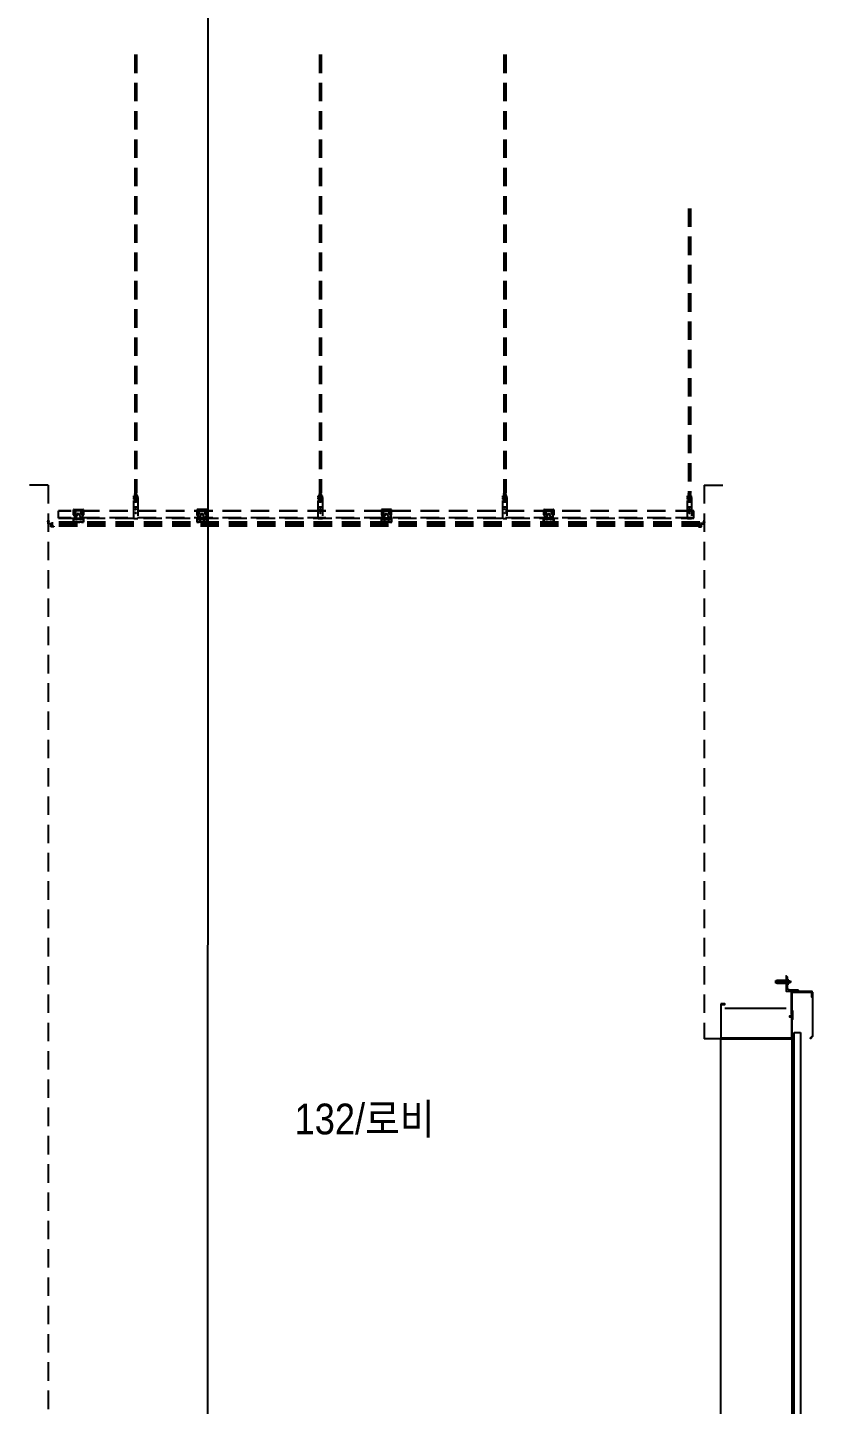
# Model space of a CAD drawing. Header units: millimetres. Extents: x -37526 to 92296, y -340 to 26760.
# Drawn here: x 13260 to 17092, y 4176 to 10892 of the extents above; entities that cross this region are included whole.
import ezdxf
from ezdxf.enums import TextEntityAlignment as Align

# ---------------------------------------------------------------- set-up
doc = ezdxf.new("R2010")
doc.units = ezdxf.units.MM
doc.header["$LTSCALE"] = 60
doc.linetypes.add('HID', pattern=[2.3, 1.5, -0.8])
doc.linetypes.add('HIDDEN', pattern=[2, 1, -1])
for name, color, linetype in [('DOR', 4, 'Continuous'), ('ELE8_3', 8, 'Continuous'), ('STL4', 4, 'Continuous'), ('인테리어', 30, 'HIDDEN')]:
    doc.layers.add(name, color=color, linetype=linetype)
for name, color, linetype, plot in [('NOPLOT', 191, 'Continuous', False), ('NOPLOT-DIM', 191, 'Continuous', False), ('NOPLOT-TEXT', 11, 'Continuous', False)]:
    doc.layers.add(name, color=color, linetype=linetype, plot=plot)
doc.styles.add('Gtx', font='Dotum.ttf')

# ---------------------------------------------------------------- blocks, each defined once
blk = doc.blocks.new('A$C5c2f2086')
at = {"layer": 'DOR'}
for p, q in [((258.5, 275.7), (258.5, 2599.7)), ((258.5, 2599.7), (288.5, 2599.7)), ((288.5, 2599.7), (288.5, 275.7)), ((288.4, 275.7), (258.4, 275.7)), ((268.3, 275.7), (268.3, 265.8)), ((278.3, 265.8), (278.3, 275.7)), ((268.3, 265.8), (278.3, 265.8))]:
    blk.add_line(p, q, dxfattribs=at)
at = {"layer": 'DOR', "elevation": 0}
for points in [[(-100, 2739.7), (-100, 2569.7), (-97, 2572.7), (-97, 2572.7), (-97, 2572.7), (-97, 2736.7), (-80, 2736.7), (-80, 2739.7)], [(-97, 2572.7), (-100, 2569.7), (248.4, 2569.7), (248.4, 2679.8), (235.5, 2679.8), (235.5, 2676.8), (245.4, 2676.8), (245.4, 2572.7), (-97, 2572.7)]]:
    blk.add_lwpolyline(points, close=True, dxfattribs=at)
at = {"layer": 'ELE8_3'}
for p, q in [((246, 2846.8), (163.9, 2846.8)), ((169.2, 2853.2), (174.2, 2853.2)), ((169.2, 2840.2), (169.2, 2853.2)), ((174.2, 2840.2), (169.2, 2840.2)), ((174.2, 2854.2), (174.2, 2853.2)), ((219.3, 2854.2), (174.2, 2854.2)), ((181.5, 2851.2), (174.2, 2853.2)), ((181.5, 2842.2), (174.2, 2840.2)), ((174.2, 2839.2), (174.2, 2840.2)), ((219.3, 2839.2), (174.2, 2839.2)), ((176.5, 2842.2), (176.5, 2851.2)), ((236.4, 2851.2), (176.5, 2851.2)), ((236.4, 2842.2), (176.5, 2842.2)), ((219.3, 2841.2), (178.9, 2841.2)), ((219.3, 2852.2), (180.1, 2852.2)), ((225.9, 2860.6), (227.1, 2860.6)), ((227.1, 2832.6), (225.9, 2832.6)), ((227.1, 2860.6), (227.1, 2832.6)), ((239.4, 2851.2), (236.4, 2851.2)), ((236.4, 2842.2), (239.4, 2842.2)), ((239.4, 2842.2), (239.4, 2851.2)), ((-100, 269.7), (-100, 2569.7)), ((248.4, 269.7), (248.4, 2569.7)), ((223, 243.1), (223, 121.6)), ((348, 243.1), (223, 243.1)), ((223, 240.1), (348, 240.1)), ((135, 61.7), (121.7, 67.5)), ((122.1, 59.9), (123.8, 67.5)), ((129.1, 66.8), (125.3, 68.3)), ((223, 124.6), (348, 124.6)), ((223, 121.6), (348, 121.6)), ((231.1, 79.7), (228.1, 79.7)), ((228.1, 79.7), (228.1, 31.7)), ((231.1, 31.7), (231.1, 79.7)), ((118.6, 45.4), (118.6, 66)), ((135, 49.7), (121.7, 43.9)), ((123.8, 43.9), (122.1, 51.5)), ((132.2, 55.7), (122.9, 58.7)), ((132.2, 55.7), (122.9, 52.7)), ((129.1, 44.6), (125.3, 43.1)), ((129.1, 66.8), (128.6, 65.6)), ((130.9, 64.7), (128.6, 65.6)), ((130.9, 46.7), (128.6, 45.8)), ((129.1, 44.6), (128.6, 45.8)), ((131.3, 65.9), (130.9, 64.7)), ((131.3, 45.5), (130.9, 46.7)), ((135, 64.4), (131.3, 65.9)), ((135, 47), (131.3, 45.5)), ((179.9, 64.4), (135, 64.4)), ((240.9, 61.7), (135, 61.7)), ((135, 49.7), (240.9, 49.7)), ((135, 47), (179.9, 47)), ((179.9, 64.4), (179.9, 62.8)), ((182.1, 62.8), (179.9, 62.8)), ((179.9, 47), (179.9, 48.6)), ((182.1, 48.6), (179.9, 48.6)), ((219.1, 64.4), (182.1, 64.4)), ((182.1, 64.4), (182.1, 62.8)), ((182.1, 47), (182.1, 48.6)), ((182.1, 47), (219.1, 47)), ((231.1, 31.7), (228.1, 31.7)), ((232.1, 65), (238.3, 65)), ((232.1, 46.4), (238.3, 46.4)), ((232.2, 60.8), (238.3, 60.8)), ((232.2, 50.6), (238.3, 50.6)), ((239.3, 48.5), (239.3, 62.9)), ((246.7, 61.7), (239.3, 61.7)), ((247.8, 60.6), (239.3, 60.6)), ((247.8, 50.8), (239.3, 50.8)), ((246.7, 49.7), (239.3, 49.7)), ((247.8, 60.6), (246.7, 61.7)), ((246.7, 49.7), (246.7, 61.7)), ((247.8, 50.8), (246.7, 49.7)), ((247.8, 50.8), (247.8, 60.6))]:
    blk.add_line(p, q, dxfattribs=at)
for centre, radius, start, end in [((120.8, 65.5), 2.18, 66.57131, 180), ((124.9, 67.3), 1.09, 68.19859, 167.47119), ((120.8, 45.9), 2.18, 180, 293.42869), ((123.2, 59.7), 1.09, 167.47119, 252.34988), ((123.2, 51.7), 1.09, 107.65012, 192.52881), ((124.9, 44.1), 1.09, 192.52881, 291.80141), ((235.2, 62.2), 4.14, 137.66487, 170.35429), ((235.2, 63.6), 4.14, 189.64571, 222.55192), ((244.3, 55.7), 13.1, 157.15186, 202.84814), ((235.2, 47.8), 4.14, 137.44808, 170.35429), ((235.2, 49.2), 4.14, 189.64571, 222.33513), ((235.2, 62.2), 4.14, 9.64571, 42.33513), ((235.2, 63.6), 4.14, 317.44808, 350.35429), ((226.2, 55.7), 13.1, 337.15186, 22.84814), ((235.2, 47.8), 4.14, 9.64571, 42.55192), ((235.2, 49.2), 4.14, 317.66487, 350.35429)]:
    blk.add_arc(centre, radius, start, end, dxfattribs=at)
at = {"layer": 'NOPLOT'}
blk.add_line((-79.9, 2719.7), (220.1, 2719.7), dxfattribs=at)
at = {"layer": 'STL4', "elevation": 0}
for points in [[(231.6, 2808.4), (231, 2808.7), (230.5, 2809), (230, 2809.3), (229.5, 2809.7), (228.8, 2810.3), (228.2, 2811), (227.8, 2811.5), (227.5, 2812), (227.2, 2812.5), (226.9, 2813.1), (226.5, 2813.8), (226.3, 2814.8), (226, 2815.7), (226, 2816.6), (225.9, 2817.2), (225.9, 2870.7), (220.1, 2876.6), (220.1, 2801.6), (283, 2801.6), (277.1, 2807.4), (235.7, 2807.4), (235.1, 2807.5), (234.2, 2807.5), (233.3, 2807.8), (232.4, 2808)], [(248.1, 2796.6), (342.4, 2796.6), (342.4, 2774.2), (346.4, 2774.2), (346.4, 2800.6), (244.1, 2800.6), (244.1, 2689.7), (248.1, 2689.7)], [(349.2, 2797.2), (347.4, 2797.2), (347.4, 2584), (336, 2572.6), (337.3, 2571.3), (349.2, 2583.2)], [(251.2, 2707.3), (249.3, 2707.3), (249.3, 2666), (251.2, 2666)], [(302.9, 251.6), (293, 251.6), (293, 258.6), (339.4, 258.6), (339.4, 251.6), (329.5, 251.6), (329.5, 244.7), (347.4, 244.7), (347.4, 259.9), (352.4, 259.9), (352.4, 264.8), (347.5, 269.7), (336.3, 269.7), (336.3, 266.8), (331.3, 266.8), (331.3, 269.7), (325.4, 269.7), (325.4, 266.8), (320.4, 266.8), (320.4, 269.7), (314.5, 269.7), (314.5, 266.8), (309.5, 266.8), (309.5, 269.7), (303.6, 269.7), (303.6, 266.8), (298.6, 266.8), (298.6, 269.7), (283.4, 269.7), (283.4, 258.6), (263.4, 258.6), (263.4, 269.7), (242.4, 269.7), (242.4, 262.7), (247.3, 262.7), (247.3, 251.7), (242.4, 251.7), (242.4, 244.7), (252.3, 244.7), (252.3, 259.7), (257.3, 259.7), (257.3, 244.7), (302.9, 244.7)], [(352.3, 258.9), (348.4, 258.9), (348.4, 239.7), (348.4, 17.5), (342.7, 7.7), (345.9, 5.5), (352.3, 16.4)]]:
    blk.add_lwpolyline(points, close=True, dxfattribs=at)
blk.add_lwpolyline([(340.1, 119.7), (220.1, 119.7), (220.1, 0), (228.1, 6), (228.1, 105.7, -0.416885), (234.2, 111.7), (334.1, 111.7)], format="xyb", close=True, dxfattribs=at)
at = {"layer": 'NOPLOT', "color": 1, "style": 'Gtx'}
blk.add_text('H2300', height=50, rotation=270, dxfattribs=at).set_placement((154.6, 651.9))

msp = doc.modelspace()

# ---------------------------------------------------------------- linework, layer by layer
at = {"layer": 'NOPLOT-DIM', "color": 3, "elevation": 0}
msp.add_lwpolyline([(14138.3, 24462.9), (14138.8, 12171.3), (14027.3, 12069.5), (14250.2, 12158.5), (14138.8, 12057), (14138.3, 778.3)], dxfattribs=at)
at = {"layer": '인테리어', "linetype": 'HID'}
for p, q in [((13783, 10760, 0), (13783, 8618.7, 0)), ((13792, 10760, 0), (13792, 8620.5, 0)), ((14683, 10760, 0), (14683, 8618.7, 0)), ((14692, 10760, 0), (14692, 8620.5, 0)), ((15583, 10760, 0), (15583, 8618.7, 0)), ((15592, 10760, 0), (15592, 8620.5, 0)), ((16483, 10010, 0), (16483, 8618.7, 0)), ((16492, 10010, 0), (16492, 8620.5, 0)), ((13360, 8660, 0), (13260, 8660, 0)), ((13360, 8660, 0), (13360, 3660, 0)), ((13777.5, 8601.3, 0), (13777.5, 8607.5, 0)), ((13777.5, 8591.3, 0), (13777.5, 8597.5, 0)), ((13795, 8608.4, 0), (13780, 8608.4, 0)), ((13782.3, 8617.5, 0), (13793.2, 8619.7, 0)), ((13782.3, 8617.5, 0), (13783, 8618.7, 0)), ((13782.3, 8615.5, 0), (13793.2, 8617.7, 0)), ((13782.3, 8617.5, 0), (13783, 8616.7, 0)), ((13782.3, 8615.5, 0), (13783, 8616.7, 0)), ((13782.3, 8613.5, 0), (13793.2, 8615.6, 0)), ((13782.3, 8615.5, 0), (13783, 8614.6, 0)), ((13782.3, 8613.5, 0), (13783, 8614.6, 0)), ((13782.3, 8611.4, 0), (13793.2, 8613.6, 0)), ((13782.3, 8613.5, 0), (13783, 8612.6, 0)), ((13782.3, 8611.4, 0), (13783, 8612.6, 0)), ((13782.3, 8609.4, 0), (13793.2, 8611.6, 0)), ((13782.3, 8611.4, 0), (13783, 8610.5, 0)), ((13782.3, 8609.4, 0), (13783, 8610.5, 0)), ((13782.3, 8609.4, 0), (13783, 8608.5, 0)), ((13782.5, 8601.2, 0), (13782.5, 8607.5, 0)), ((13782.5, 8591.2, 0), (13782.5, 8597.5, 0)), ((13783, 8618.7, 0), (13792, 8620.5, 0)), ((13783, 8618.7, 0), (13792, 8620.5, 0)), ((13783, 8616.7, 0), (13792, 8618.5, 0)), ((13783, 8616.7, 0), (13792, 8618.5, 0)), ((13783, 8614.6, 0), (13792, 8616.4, 0)), ((13783, 8614.6, 0), (13792, 8616.4, 0)), ((13783, 8612.6, 0), (13792, 8614.4, 0)), ((13783, 8612.6, 0), (13792, 8614.4, 0)), ((13783, 8610.5, 0), (13792, 8612.3, 0)), ((13783, 8610.5, 0), (13792, 8612.3, 0)), ((13783, 8608.5, 0), (13792, 8610.3, 0)), ((13783, 8608.5, 0), (13792, 8610.3, 0)), ((13787.5, 8608.4, 0), (13793.2, 8609.5, 0)), ((13792, 8620.5, 0), (13793.2, 8619.7, 0)), ((13792, 8618.5, 0), (13793.2, 8619.7, 0)), ((13792, 8618.5, 0), (13793.2, 8617.7, 0)), ((13792, 8616.4, 0), (13793.2, 8617.7, 0)), ((13792, 8616.4, 0), (13793.2, 8615.6, 0)), ((13792, 8614.4, 0), (13793.2, 8615.6, 0)), ((13792, 8614.4, 0), (13793.2, 8613.6, 0)), ((13792, 8612.3, 0), (13793.2, 8613.6, 0)), ((13792, 8612.3, 0), (13793.2, 8611.6, 0)), ((13792, 8610.3, 0), (13793.2, 8611.6, 0)), ((13792, 8610.3, 0), (13793.2, 8609.5, 0)), ((13792.1, 8608.4, 0), (13793.2, 8609.5, 0)), ((13792.5, 8601.2, 0), (13792.5, 8607.5, 0)), ((13792.5, 8591.2, 0), (13792.5, 8597.5, 0)), ((13797.5, 8601.3, 0), (13797.5, 8607.5, 0)), ((13797.5, 8591.3, 0), (13797.5, 8597.5, 0)), ((14677.5, 8601.3, 0), (14677.5, 8607.5, 0)), ((14677.5, 8591.3, 0), (14677.5, 8597.5, 0)), ((14695, 8608.4, 0), (14680, 8608.4, 0)), ((14682.3, 8617.5, 0), (14693.2, 8619.7, 0)), ((14682.3, 8617.5, 0), (14683, 8618.7, 0)), ((14682.3, 8615.5, 0), (14693.2, 8617.7, 0)), ((14682.3, 8617.5, 0), (14683, 8616.7, 0)), ((14682.3, 8615.5, 0), (14683, 8616.7, 0)), ((14682.3, 8613.5, 0), (14693.2, 8615.6, 0)), ((14682.3, 8615.5, 0), (14683, 8614.6, 0)), ((14682.3, 8613.5, 0), (14683, 8614.6, 0)), ((14682.3, 8611.4, 0), (14693.2, 8613.6, 0)), ((14682.3, 8613.5, 0), (14683, 8612.6, 0)), ((14682.3, 8611.4, 0), (14683, 8612.6, 0)), ((14682.3, 8609.4, 0), (14693.2, 8611.6, 0)), ((14682.3, 8611.4, 0), (14683, 8610.5, 0)), ((14682.3, 8609.4, 0), (14683, 8610.5, 0)), ((14682.3, 8609.4, 0), (14683, 8608.5, 0)), ((14682.5, 8601.2, 0), (14682.5, 8607.5, 0)), ((14682.5, 8591.2, 0), (14682.5, 8597.5, 0)), ((14683, 8618.7, 0), (14692, 8620.5, 0)), ((14683, 8618.7, 0), (14692, 8620.5, 0)), ((14683, 8616.7, 0), (14692, 8618.5, 0)), ((14683, 8616.7, 0), (14692, 8618.5, 0)), ((14683, 8614.6, 0), (14692, 8616.4, 0)), ((14683, 8614.6, 0), (14692, 8616.4, 0)), ((14683, 8612.6, 0), (14692, 8614.4, 0)), ((14683, 8612.6, 0), (14692, 8614.4, 0)), ((14683, 8610.5, 0), (14692, 8612.3, 0)), ((14683, 8610.5, 0), (14692, 8612.3, 0)), ((14683, 8608.5, 0), (14692, 8610.3, 0)), ((14683, 8608.5, 0), (14692, 8610.3, 0)), ((14687.5, 8608.4, 0), (14693.2, 8609.5, 0)), ((14692, 8620.5, 0), (14693.2, 8619.7, 0)), ((14692, 8618.5, 0), (14693.2, 8619.7, 0)), ((14692, 8618.5, 0), (14693.2, 8617.7, 0)), ((14692, 8616.4, 0), (14693.2, 8617.7, 0)), ((14692, 8616.4, 0), (14693.2, 8615.6, 0)), ((14692, 8614.4, 0), (14693.2, 8615.6, 0)), ((14692, 8614.4, 0), (14693.2, 8613.6, 0)), ((14692, 8612.3, 0), (14693.2, 8613.6, 0)), ((14692, 8612.3, 0), (14693.2, 8611.6, 0)), ((14692, 8610.3, 0), (14693.2, 8611.6, 0)), ((14692, 8610.3, 0), (14693.2, 8609.5, 0)), ((14692.1, 8608.4, 0), (14693.2, 8609.5, 0)), ((14692.5, 8601.2, 0), (14692.5, 8607.5, 0)), ((14692.5, 8591.2, 0), (14692.5, 8597.5, 0)), ((14697.5, 8601.3, 0), (14697.5, 8607.5, 0)), ((14697.5, 8591.3, 0), (14697.5, 8597.5, 0)), ((15577.5, 8601.3, 0), (15577.5, 8607.5, 0)), ((15577.5, 8591.3, 0), (15577.5, 8597.5, 0)), ((15595, 8608.4, 0), (15580, 8608.4, 0)), ((15582.3, 8617.5, 0), (15593.2, 8619.7, 0)), ((15582.3, 8617.5, 0), (15583, 8618.7, 0)), ((15582.3, 8615.5, 0), (15593.2, 8617.7, 0)), ((15582.3, 8617.5, 0), (15583, 8616.7, 0)), ((15582.3, 8615.5, 0), (15583, 8616.7, 0)), ((15582.3, 8613.5, 0), (15593.2, 8615.6, 0)), ((15582.3, 8615.5, 0), (15583, 8614.6, 0)), ((15582.3, 8613.5, 0), (15583, 8614.6, 0)), ((15582.3, 8611.4, 0), (15593.2, 8613.6, 0)), ((15582.3, 8613.5, 0), (15583, 8612.6, 0)), ((15582.3, 8611.4, 0), (15583, 8612.6, 0)), ((15582.3, 8609.4, 0), (15593.2, 8611.6, 0)), ((15582.3, 8611.4, 0), (15583, 8610.5, 0)), ((15582.3, 8609.4, 0), (15583, 8610.5, 0)), ((15582.3, 8609.4, 0), (15583, 8608.5, 0)), ((15582.5, 8601.2, 0), (15582.5, 8607.5, 0)), ((15582.5, 8591.2, 0), (15582.5, 8597.5, 0)), ((15583, 8618.7, 0), (15592, 8620.5, 0)), ((15583, 8618.7, 0), (15592, 8620.5, 0)), ((15583, 8616.7, 0), (15592, 8618.5, 0)), ((15583, 8616.7, 0), (15592, 8618.5, 0)), ((15583, 8614.6, 0), (15592, 8616.4, 0)), ((15583, 8614.6, 0), (15592, 8616.4, 0)), ((15583, 8612.6, 0), (15592, 8614.4, 0)), ((15583, 8612.6, 0), (15592, 8614.4, 0)), ((15583, 8610.5, 0), (15592, 8612.3, 0)), ((15583, 8610.5, 0), (15592, 8612.3, 0)), ((15583, 8608.5, 0), (15592, 8610.3, 0)), ((15583, 8608.5, 0), (15592, 8610.3, 0)), ((15587.5, 8608.4, 0), (15593.2, 8609.5, 0)), ((15592, 8620.5, 0), (15593.2, 8619.7, 0)), ((15592, 8618.5, 0), (15593.2, 8619.7, 0)), ((15592, 8618.5, 0), (15593.2, 8617.7, 0)), ((15592, 8616.4, 0), (15593.2, 8617.7, 0)), ((15592, 8616.4, 0), (15593.2, 8615.6, 0)), ((15592, 8614.4, 0), (15593.2, 8615.6, 0)), ((15592, 8614.4, 0), (15593.2, 8613.6, 0)), ((15592, 8612.3, 0), (15593.2, 8613.6, 0)), ((15592, 8612.3, 0), (15593.2, 8611.6, 0)), ((15592, 8610.3, 0), (15593.2, 8611.6, 0)), ((15592, 8610.3, 0), (15593.2, 8609.5, 0)), ((15592.1, 8608.4, 0), (15593.2, 8609.5, 0)), ((15592.5, 8601.2, 0), (15592.5, 8607.5, 0)), ((15592.5, 8591.2, 0), (15592.5, 8597.5, 0)), ((15597.5, 8601.3, 0), (15597.5, 8607.5, 0)), ((15597.5, 8591.3, 0), (15597.5, 8597.5, 0)), ((16477.5, 8601.3, 0), (16477.5, 8607.5, 0)), ((16477.5, 8591.3, 0), (16477.5, 8597.5, 0)), ((16495, 8608.4, 0), (16480, 8608.4, 0)), ((16482.3, 8617.5, 0), (16493.2, 8619.7, 0)), ((16482.3, 8617.5, 0), (16483, 8618.7, 0)), ((16482.3, 8615.5, 0), (16493.2, 8617.7, 0)), ((16482.3, 8617.5, 0), (16483, 8616.7, 0)), ((16482.3, 8615.5, 0), (16483, 8616.7, 0)), ((16482.3, 8613.5, 0), (16493.2, 8615.6, 0)), ((16482.3, 8615.5, 0), (16483, 8614.6, 0)), ((16482.3, 8613.5, 0), (16483, 8614.6, 0)), ((16482.3, 8611.4, 0), (16493.2, 8613.6, 0)), ((16482.3, 8613.5, 0), (16483, 8612.6, 0)), ((16482.3, 8611.4, 0), (16483, 8612.6, 0)), ((16482.3, 8609.4, 0), (16493.2, 8611.6, 0)), ((16482.3, 8611.4, 0), (16483, 8610.5, 0)), ((16482.3, 8609.4, 0), (16483, 8610.5, 0)), ((16482.3, 8609.4, 0), (16483, 8608.5, 0)), ((16482.5, 8601.2, 0), (16482.5, 8607.5, 0)), ((16482.5, 8591.2, 0), (16482.5, 8597.5, 0)), ((16483, 8618.7, 0), (16492, 8620.5, 0)), ((16483, 8618.7, 0), (16492, 8620.5, 0)), ((16483, 8616.7, 0), (16492, 8618.5, 0)), ((16483, 8616.7, 0), (16492, 8618.5, 0)), ((16483, 8614.6, 0), (16492, 8616.4, 0)), ((16483, 8614.6, 0), (16492, 8616.4, 0)), ((16483, 8612.6, 0), (16492, 8614.4, 0)), ((16483, 8612.6, 0), (16492, 8614.4, 0)), ((16483, 8610.5, 0), (16492, 8612.3, 0)), ((16483, 8610.5, 0), (16492, 8612.3, 0)), ((16483, 8608.5, 0), (16492, 8610.3, 0)), ((16483, 8608.5, 0), (16492, 8610.3, 0)), ((16487.5, 8608.4, 0), (16493.2, 8609.5, 0)), ((16492, 8620.5, 0), (16493.2, 8619.7, 0)), ((16492, 8618.5, 0), (16493.2, 8619.7, 0)), ((16492, 8618.5, 0), (16493.2, 8617.7, 0)), ((16492, 8616.4, 0), (16493.2, 8617.7, 0)), ((16492, 8616.4, 0), (16493.2, 8615.6, 0)), ((16492, 8614.4, 0), (16493.2, 8615.6, 0)), ((16492, 8614.4, 0), (16493.2, 8613.6, 0)), ((16492, 8612.3, 0), (16493.2, 8613.6, 0)), ((16492, 8612.3, 0), (16493.2, 8611.6, 0)), ((16492, 8610.3, 0), (16493.2, 8611.6, 0)), ((16492, 8610.3, 0), (16493.2, 8609.5, 0)), ((16492.1, 8608.4, 0), (16493.2, 8609.5, 0)), ((16492.5, 8601.2, 0), (16492.5, 8607.5, 0)), ((16492.5, 8591.2, 0), (16492.5, 8597.5, 0)), ((16497.5, 8601.3, 0), (16497.5, 8607.5, 0)), ((16497.5, 8591.3, 0), (16497.5, 8597.5, 0)), ((16560, 8660, 0), (16560, 5960, 0)), ((16560, 8660, 0), (16660, 8660, 0)), ((16508.9, 8535, 0), (13411.1, 8535, 0)), ((13411.1, 8499, 0), (13411.1, 8535, 0)), ((16508.9, 8533, 0), (13411.1, 8533, 0)), ((13488.4, 8535, 0), (13488.4, 8501, 0)), ((13528.4, 8535, 0), (13488.4, 8535, 0)), ((13528.4, 8535, 0), (13528.4, 8501, 0)), ((13780, 8590.4, 0), (13782.5, 8590.4, 0)), ((13782.3, 8589, 0), (13789.2, 8590.4, 0)), ((13782.3, 8589, 0), (13783, 8590.2, 0)), ((13782.3, 8586.9, 0), (13793.2, 8589.1, 0)), ((13782.3, 8589, 0), (13783, 8588.1, 0)), ((13782.3, 8586.9, 0), (13783, 8588.1, 0)), ((13782.3, 8584.9, 0), (13793.2, 8587.1, 0)), ((13782.3, 8586.9, 0), (13783, 8586.1, 0)), ((13782.3, 8584.9, 0), (13783, 8586.1, 0)), ((13782.3, 8582.9, 0), (13793.2, 8585, 0)), ((13782.3, 8584.9, 0), (13783, 8584, 0)), ((13782.3, 8582.9, 0), (13783, 8584, 0)), ((13782.3, 8580.8, 0), (13793.2, 8583, 0)), ((13782.3, 8582.9, 0), (13783, 8582, 0)), ((13782.3, 8580.8, 0), (13783, 8582, 0)), ((13782.3, 8578.8, 0), (13793.2, 8581, 0)), ((13782.3, 8580.8, 0), (13783, 8580, 0)), ((13782.3, 8578.8, 0), (13783, 8580, 0)), ((13782.3, 8578.8, 0), (13783, 8577.9, 0)), ((13782.5, 8590.4, 0), (13792.5, 8590.4, 0)), ((13782.8, 8590.4, 0), (13783, 8590.2, 0)), ((13783, 8590.2, 0), (13784.1, 8590.4, 0)), ((13783, 8590.2, 0), (13784.1, 8590.4, 0)), ((13783, 8588.1, 0), (13792, 8589.9, 0)), ((13783, 8588.1, 0), (13792, 8589.9, 0)), ((13783, 8586.1, 0), (13792, 8587.9, 0)), ((13783, 8586.1, 0), (13792, 8587.9, 0)), ((13783, 8584, 0), (13792, 8585.8, 0)), ((13783, 8584, 0), (13792, 8585.8, 0)), ((13783, 8582, 0), (13792, 8583.8, 0)), ((13783, 8582, 0), (13792, 8583.8, 0)), ((13783, 8580, 0), (13792, 8581.8, 0)), ((13783, 8580, 0), (13792, 8581.8, 0)), ((13783, 8577.9, 0), (13792, 8579.7, 0)), ((13783, 8577.9, 0), (13792, 8579.7, 0)), ((13783, 8577.9, 0), (13792, 8577.9, 0)), ((13792, 8589.9, 0), (13792.5, 8590.4, 0)), ((13792, 8589.9, 0), (13793.2, 8589.1, 0)), ((13792, 8587.9, 0), (13793.2, 8589.1, 0)), ((13792, 8587.9, 0), (13793.2, 8587.1, 0)), ((13792, 8585.8, 0), (13793.2, 8587.1, 0)), ((13792, 8585.8, 0), (13793.2, 8585, 0)), ((13792, 8583.8, 0), (13793.2, 8585, 0)), ((13792, 8583.8, 0), (13793.2, 8583, 0)), ((13792, 8581.8, 0), (13793.2, 8583, 0)), ((13792, 8581.8, 0), (13793.2, 8581, 0)), ((13792, 8579.7, 0), (13793.2, 8581, 0)), ((13792, 8579.7, 0), (13792, 8577.9, 0)), ((13792.5, 8590.4, 0), (13795, 8590.4, 0)), ((14090.8, 8535, 0), (14090.8, 8501, 0)), ((14090.8, 8535, 0), (14130.8, 8535, 0)), ((14130.8, 8535, 0), (14130.8, 8501, 0)), ((14680, 8590.4, 0), (14682.5, 8590.4, 0)), ((14682.3, 8589, 0), (14689.2, 8590.4, 0)), ((14682.3, 8589, 0), (14683, 8590.2, 0)), ((14682.3, 8586.9, 0), (14693.2, 8589.1, 0)), ((14682.3, 8589, 0), (14683, 8588.1, 0)), ((14682.3, 8586.9, 0), (14683, 8588.1, 0)), ((14682.3, 8584.9, 0), (14693.2, 8587.1, 0)), ((14682.3, 8586.9, 0), (14683, 8586.1, 0)), ((14682.3, 8584.9, 0), (14683, 8586.1, 0)), ((14682.3, 8582.9, 0), (14693.2, 8585, 0)), ((14682.3, 8584.9, 0), (14683, 8584, 0)), ((14682.3, 8582.9, 0), (14683, 8584, 0)), ((14682.3, 8580.8, 0), (14693.2, 8583, 0)), ((14682.3, 8582.9, 0), (14683, 8582, 0)), ((14682.3, 8580.8, 0), (14683, 8582, 0)), ((14682.3, 8578.8, 0), (14693.2, 8581, 0)), ((14682.3, 8580.8, 0), (14683, 8580, 0)), ((14682.3, 8578.8, 0), (14683, 8580, 0)), ((14682.3, 8578.8, 0), (14683, 8577.9, 0)), ((14682.5, 8590.4, 0), (14692.5, 8590.4, 0)), ((14682.8, 8590.4, 0), (14683, 8590.2, 0)), ((14683, 8590.2, 0), (14684.1, 8590.4, 0)), ((14683, 8590.2, 0), (14684.1, 8590.4, 0)), ((14683, 8588.1, 0), (14692, 8589.9, 0)), ((14683, 8588.1, 0), (14692, 8589.9, 0)), ((14683, 8586.1, 0), (14692, 8587.9, 0)), ((14683, 8586.1, 0), (14692, 8587.9, 0)), ((14683, 8584, 0), (14692, 8585.8, 0)), ((14683, 8584, 0), (14692, 8585.8, 0)), ((14683, 8582, 0), (14692, 8583.8, 0)), ((14683, 8582, 0), (14692, 8583.8, 0)), ((14683, 8580, 0), (14692, 8581.8, 0)), ((14683, 8580, 0), (14692, 8581.8, 0)), ((14683, 8577.9, 0), (14692, 8579.7, 0)), ((14683, 8577.9, 0), (14692, 8579.7, 0)), ((14683, 8577.9, 0), (14692, 8577.9, 0)), ((14692, 8589.9, 0), (14692.5, 8590.4, 0)), ((14692, 8589.9, 0), (14693.2, 8589.1, 0)), ((14692, 8587.9, 0), (14693.2, 8589.1, 0)), ((14692, 8587.9, 0), (14693.2, 8587.1, 0)), ((14692, 8585.8, 0), (14693.2, 8587.1, 0)), ((14692, 8585.8, 0), (14693.2, 8585, 0)), ((14692, 8583.8, 0), (14693.2, 8585, 0)), ((14692, 8583.8, 0), (14693.2, 8583, 0)), ((14692, 8581.8, 0), (14693.2, 8583, 0)), ((14692, 8581.8, 0), (14693.2, 8581, 0)), ((14692, 8579.7, 0), (14693.2, 8581, 0)), ((14692, 8579.7, 0), (14692, 8577.9, 0)), ((14692.5, 8590.4, 0), (14695, 8590.4, 0)), ((14990.8, 8535, 0), (14990.8, 8501, 0)), ((14990.8, 8535, 0), (15030.8, 8535, 0)), ((15030.8, 8535, 0), (15030.8, 8501, 0)), ((15580, 8590.4, 0), (15582.5, 8590.4, 0)), ((15582.3, 8589, 0), (15589.2, 8590.4, 0)), ((15582.3, 8589, 0), (15583, 8590.2, 0)), ((15582.3, 8586.9, 0), (15593.2, 8589.1, 0)), ((15582.3, 8589, 0), (15583, 8588.1, 0)), ((15582.3, 8586.9, 0), (15583, 8588.1, 0)), ((15582.3, 8584.9, 0), (15593.2, 8587.1, 0)), ((15582.3, 8586.9, 0), (15583, 8586.1, 0)), ((15582.3, 8584.9, 0), (15583, 8586.1, 0)), ((15582.3, 8582.9, 0), (15593.2, 8585, 0)), ((15582.3, 8584.9, 0), (15583, 8584, 0)), ((15582.3, 8582.9, 0), (15583, 8584, 0)), ((15582.3, 8580.8, 0), (15593.2, 8583, 0)), ((15582.3, 8582.9, 0), (15583, 8582, 0)), ((15582.3, 8580.8, 0), (15583, 8582, 0)), ((15582.3, 8578.8, 0), (15593.2, 8581, 0)), ((15582.3, 8580.8, 0), (15583, 8580, 0)), ((15582.3, 8578.8, 0), (15583, 8580, 0)), ((15582.3, 8578.8, 0), (15583, 8577.9, 0)), ((15582.5, 8590.4, 0), (15592.5, 8590.4, 0)), ((15582.8, 8590.4, 0), (15583, 8590.2, 0)), ((15583, 8590.2, 0), (15584.1, 8590.4, 0)), ((15583, 8590.2, 0), (15584.1, 8590.4, 0)), ((15583, 8588.1, 0), (15592, 8589.9, 0)), ((15583, 8588.1, 0), (15592, 8589.9, 0)), ((15583, 8586.1, 0), (15592, 8587.9, 0)), ((15583, 8586.1, 0), (15592, 8587.9, 0)), ((15583, 8584, 0), (15592, 8585.8, 0)), ((15583, 8584, 0), (15592, 8585.8, 0)), ((15583, 8582, 0), (15592, 8583.8, 0)), ((15583, 8582, 0), (15592, 8583.8, 0)), ((15583, 8580, 0), (15592, 8581.8, 0)), ((15583, 8580, 0), (15592, 8581.8, 0)), ((15583, 8577.9, 0), (15592, 8579.7, 0)), ((15583, 8577.9, 0), (15592, 8579.7, 0)), ((15583, 8577.9, 0), (15592, 8577.9, 0)), ((15592, 8589.9, 0), (15592.5, 8590.4, 0)), ((15592, 8589.9, 0), (15593.2, 8589.1, 0)), ((15592, 8587.9, 0), (15593.2, 8589.1, 0)), ((15592, 8587.9, 0), (15593.2, 8587.1, 0)), ((15592, 8585.8, 0), (15593.2, 8587.1, 0)), ((15592, 8585.8, 0), (15593.2, 8585, 0)), ((15592, 8583.8, 0), (15593.2, 8585, 0)), ((15592, 8583.8, 0), (15593.2, 8583, 0)), ((15592, 8581.8, 0), (15593.2, 8583, 0)), ((15592, 8581.8, 0), (15593.2, 8581, 0)), ((15592, 8579.7, 0), (15593.2, 8581, 0)), ((15592, 8579.7, 0), (15592, 8577.9, 0)), ((15592.5, 8590.4, 0), (15595, 8590.4, 0)), ((15781.3, 8535, 0), (15781.3, 8501, 0)), ((15821.3, 8535, 0), (15781.3, 8535, 0)), ((15821.3, 8535, 0), (15821.3, 8501, 0)), ((16480, 8590.4, 0), (16482.5, 8590.4, 0)), ((16482.3, 8589, 0), (16489.2, 8590.4, 0)), ((16482.3, 8589, 0), (16483, 8590.2, 0)), ((16482.3, 8586.9, 0), (16493.2, 8589.1, 0)), ((16482.3, 8589, 0), (16483, 8588.1, 0)), ((16482.3, 8586.9, 0), (16483, 8588.1, 0)), ((16482.3, 8584.9, 0), (16493.2, 8587.1, 0)), ((16482.3, 8586.9, 0), (16483, 8586.1, 0)), ((16482.3, 8584.9, 0), (16483, 8586.1, 0)), ((16482.3, 8582.9, 0), (16493.2, 8585, 0)), ((16482.3, 8584.9, 0), (16483, 8584, 0)), ((16482.3, 8582.9, 0), (16483, 8584, 0)), ((16482.3, 8580.8, 0), (16493.2, 8583, 0)), ((16482.3, 8582.9, 0), (16483, 8582, 0)), ((16482.3, 8580.8, 0), (16483, 8582, 0)), ((16482.3, 8578.8, 0), (16493.2, 8581, 0)), ((16482.3, 8580.8, 0), (16483, 8580, 0)), ((16482.3, 8578.8, 0), (16483, 8580, 0)), ((16482.3, 8578.8, 0), (16483, 8577.9, 0)), ((16482.5, 8590.4, 0), (16492.5, 8590.4, 0)), ((16482.8, 8590.4, 0), (16483, 8590.2, 0)), ((16483, 8590.2, 0), (16484.1, 8590.4, 0)), ((16483, 8590.2, 0), (16484.1, 8590.4, 0)), ((16483, 8588.1, 0), (16492, 8589.9, 0)), ((16483, 8588.1, 0), (16492, 8589.9, 0)), ((16483, 8586.1, 0), (16492, 8587.9, 0)), ((16483, 8586.1, 0), (16492, 8587.9, 0)), ((16483, 8584, 0), (16492, 8585.8, 0)), ((16483, 8584, 0), (16492, 8585.8, 0)), ((16483, 8582, 0), (16492, 8583.8, 0)), ((16483, 8582, 0), (16492, 8583.8, 0)), ((16483, 8580, 0), (16492, 8581.8, 0)), ((16483, 8580, 0), (16492, 8581.8, 0)), ((16483, 8577.9, 0), (16492, 8579.7, 0)), ((16483, 8577.9, 0), (16492, 8579.7, 0)), ((16483, 8577.9, 0), (16492, 8577.9, 0)), ((16492, 8589.9, 0), (16492.5, 8590.4, 0)), ((16492, 8589.9, 0), (16493.2, 8589.1, 0)), ((16492, 8587.9, 0), (16493.2, 8589.1, 0)), ((16492, 8587.9, 0), (16493.2, 8587.1, 0)), ((16492, 8585.8, 0), (16493.2, 8587.1, 0)), ((16492, 8585.8, 0), (16493.2, 8585, 0)), ((16492, 8583.8, 0), (16493.2, 8585, 0)), ((16492, 8583.8, 0), (16493.2, 8583, 0)), ((16492, 8581.8, 0), (16493.2, 8583, 0)), ((16492, 8581.8, 0), (16493.2, 8581, 0)), ((16492, 8579.7, 0), (16493.2, 8581, 0)), ((16492, 8579.7, 0), (16492, 8577.9, 0)), ((16492.5, 8590.4, 0), (16495, 8590.4, 0)), ((16508.9, 8499, 0), (16508.9, 8535, 0)), ((13355.3, 8481.6, 0), (13362, 8482.9, 0)), ((13355.3, 8481.6, 0), (13362, 8482.9, 0)), ((13355.3, 8481.6, 0), (13362, 8480.3, 0)), ((13355.3, 8481.6, 0), (13362, 8480.3, 0)), ((13362, 8483.5, 0), (13362, 8479.7, 0)), ((13362, 8483.5, 0), (13362, 8479.7, 0)), ((16538.9, 8479, 0), (13381.1, 8479, 0)), ((13381.1, 8460), (13381.1, 8479)), ((16538.9, 8469.5, 0), (13381.1, 8469.5, 0)), ((16508.9, 8501, 0), (13411.1, 8501, 0)), ((13411.1, 8499, 0), (16508.9, 8499, 0)), ((13488.4, 8501, 0), (13492.4, 8499, 0)), ((13492.4, 8494.5, 0), (13508.4, 8524.3, 0)), ((13492.4, 8499, 0), (13524.4, 8499, 0)), ((13524.4, 8494.5, 0), (13492.4, 8494.5, 0)), ((13524.4, 8494.5, 0), (13508.4, 8524.3, 0)), ((13528.4, 8501, 0), (13524.4, 8499, 0)), ((14090.8, 8501, 0), (14094.8, 8499, 0)), ((14126.8, 8499, 0), (14094.8, 8499, 0)), ((14094.9, 8494.5, 0), (14110.8, 8524.3, 0)), ((14094.9, 8494.5, 0), (14126.8, 8494.5, 0)), ((14126.8, 8494.5, 0), (14110.8, 8524.3, 0)), ((14130.8, 8501, 0), (14126.8, 8499, 0)), ((14990.8, 8501, 0), (14994.8, 8499, 0)), ((15026.8, 8499, 0), (14994.8, 8499, 0)), ((14994.9, 8494.5, 0), (15010.8, 8524.3, 0)), ((14994.9, 8494.5, 0), (15026.8, 8494.5, 0)), ((15026.8, 8494.5, 0), (15010.8, 8524.3, 0)), ((15030.8, 8501, 0), (15026.8, 8499, 0)), ((15781.3, 8501, 0), (15785.3, 8499, 0)), ((15785.3, 8499, 0), (15817.3, 8499, 0)), ((15785.4, 8494.5, 0), (15801.4, 8524.3, 0)), ((15817.3, 8494.5, 0), (15785.4, 8494.5, 0)), ((15817.3, 8494.5, 0), (15801.4, 8524.3, 0)), ((15821.3, 8501, 0), (15817.3, 8499, 0)), ((16538.9, 8460), (16538.9, 8479)), ((16558, 8483.5, 0), (16558, 8479.7, 0)), ((16558, 8483.5, 0), (16558, 8479.7, 0)), ((16564.7, 8481.6, 0), (16558, 8482.9, 0)), ((16564.7, 8481.6, 0), (16558, 8482.9, 0)), ((16564.7, 8481.6, 0), (16558, 8480.3, 0)), ((16564.7, 8481.6, 0), (16558, 8480.3, 0)), ((16538.9, 8460, 0), (13381.1, 8460, 0)), ((16639.9, 5960, 0), (16560, 5960, 0))]:
    msp.add_line(p, q, dxfattribs=at)
at = {"layer": '인테리어', "linetype": 'HID', "elevation": 0}
for points in [[(13777.5, 8600.4), (13797.5, 8600.4), (13797.5, 8495.4), (13777.5, 8495.4), (13777.5, 8600.4)], [(13777.5, 8598.4), (13797.5, 8598.4)], [(14677.5, 8600.4), (14697.5, 8600.4), (14697.5, 8495.4), (14677.5, 8495.4), (14677.5, 8600.4)], [(14677.5, 8598.4), (14697.5, 8598.4)], [(15577.5, 8600.4), (15597.5, 8600.4), (15597.5, 8495.4), (15577.5, 8495.4), (15577.5, 8600.4)], [(15577.5, 8598.4), (15597.5, 8598.4)], [(16477.5, 8600.4), (16497.5, 8600.4), (16497.5, 8495.4), (16477.5, 8495.4), (16477.5, 8600.4)], [(16477.5, 8598.4), (16497.5, 8598.4)], [(13777.5, 8553.5), (13797.5, 8553.5)], [(14677.5, 8553.5), (14697.5, 8553.5)], [(15577.5, 8553.5), (15597.5, 8553.5)], [(16477.5, 8553.5), (16497.5, 8553.5)]]:
    msp.add_lwpolyline(points, dxfattribs=at)
for points in [[(13526, 8505.9), (13526, 8494.5), (13531.6, 8494.5), (13531.6, 8492.5), (13485.2, 8492.5), (13485.2, 8494.5), (13490.8, 8494.5), (13490.8, 8505.9), (13483.9, 8514.7), (13483.9, 8539.8, -0.414214), (13485.6, 8541.5), (13531.2, 8541.5, -0.414214), (13532.9, 8539.8), (13532.9, 8514.7)], [(13490.5, 8532), (13490.5, 8517.9, 0.414214), (13491.5, 8516.9), (13494.2, 8516.9, 0.414214), (13495.2, 8517.9), (13495.2, 8532, 0.414214), (13494.2, 8533), (13491.5, 8533, 0.414214)], [(13526.3, 8532), (13526.3, 8517.9, -0.414214), (13525.3, 8516.9), (13522.5, 8516.9, -0.414214), (13521.5, 8517.9), (13521.5, 8532, -0.414214), (13522.5, 8533), (13525.3, 8533, -0.414214)], [(14093.2, 8505.9), (14093.2, 8494.5), (14087.6, 8494.5), (14087.6, 8492.5), (14134.1, 8492.5), (14134.1, 8494.5), (14128.4, 8494.5), (14128.4, 8505.9), (14135.3, 8514.7), (14135.3, 8539.8, 0.414214), (14133.7, 8541.5), (14088, 8541.5, 0.414214), (14086.3, 8539.8), (14086.3, 8514.7)], [(14092.9, 8532), (14092.9, 8517.9, 0.414214), (14093.9, 8516.9), (14096.7, 8516.9, 0.414214), (14097.7, 8517.9), (14097.7, 8532, 0.414214), (14096.7, 8533), (14093.9, 8533, 0.414214)], [(14128.7, 8532), (14128.7, 8517.9, -0.414214), (14127.7, 8516.9), (14125, 8516.9, -0.414214), (14124, 8517.9), (14124, 8532, -0.414214), (14125, 8533), (14127.7, 8533, -0.414214)], [(14993.2, 8505.9), (14993.2, 8494.5), (14987.6, 8494.5), (14987.6, 8492.5), (15034.1, 8492.5), (15034.1, 8494.5), (15028.4, 8494.5), (15028.4, 8505.9), (15035.3, 8514.7), (15035.3, 8539.8, 0.414214), (15033.7, 8541.5), (14988, 8541.5, 0.414214), (14986.3, 8539.8), (14986.3, 8514.7)], [(14992.9, 8532), (14992.9, 8517.9, 0.414214), (14993.9, 8516.9), (14996.7, 8516.9, 0.414214), (14997.7, 8517.9), (14997.7, 8532, 0.414214), (14996.7, 8533), (14993.9, 8533, 0.414214)], [(15028.7, 8532), (15028.7, 8517.9, -0.414214), (15027.7, 8516.9), (15025, 8516.9, -0.414214), (15024, 8517.9), (15024, 8532, -0.414214), (15025, 8533), (15027.7, 8533, -0.414214)], [(15818.9, 8505.9), (15818.9, 8494.5), (15824.6, 8494.5), (15824.6, 8492.5), (15778.1, 8492.5), (15778.1, 8494.5), (15783.8, 8494.5), (15783.8, 8505.9), (15776.9, 8514.7), (15776.9, 8539.8, -0.414214), (15778.5, 8541.5), (15824.2, 8541.5, -0.414214), (15825.9, 8539.8), (15825.9, 8514.7)], [(15783.5, 8532), (15783.5, 8517.9, 0.414214), (15784.5, 8516.9), (15787.2, 8516.9, 0.414214), (15788.2, 8517.9), (15788.2, 8532, 0.414214), (15787.2, 8533), (15784.5, 8533, 0.414214)], [(15819.2, 8532), (15819.2, 8517.9, -0.414214), (15818.2, 8516.9), (15815.5, 8516.9, -0.414214), (15814.5, 8517.9), (15814.5, 8532, -0.414214), (15815.5, 8533), (15818.2, 8533, -0.414214)], [(13495, 8481.8), (13501.1, 8481.8, -0.275955), (13502, 8481.2), (13502.5, 8480.4, 0.275955), (13503.3, 8479.8), (13513.4, 8479.8, 0.275955), (13514.3, 8480.4), (13514.8, 8481.2, -0.275955), (13515.7, 8481.8), (13521.8, 8481.8, -0.275955), (13522.7, 8481.2), (13523.2, 8480.4, 0.275955), (13524, 8479.8), (13531.6, 8479.8, 0.414214), (13532.6, 8480.8), (13532.6, 8496.3, 0.414214), (13531.7, 8497.2), (13528.4, 8497.2, 0.414214), (13527.6, 8496.3), (13527.6, 8494.7), (13526.7, 8494.7), (13526.7, 8496.3, -0.414214), (13528.4, 8498), (13531.7, 8498, -0.414214), (13533.4, 8496.3), (13533.4, 8480, -0.414214), (13532.4, 8479), (13523.5, 8479, -0.275955), (13522.7, 8479.5), (13522.2, 8480.4, 0.275955), (13521.3, 8480.9), (13516.2, 8480.9, 0.275955), (13515.3, 8480.4), (13514.8, 8479.5, -0.275955), (13513.9, 8479), (13502.8, 8479, -0.275955), (13502, 8479.5), (13501.5, 8480.4, 0.275955), (13500.6, 8480.9), (13495.5, 8480.9, 0.275955), (13494.6, 8480.4), (13494.1, 8479.5, -0.275955), (13493.2, 8479), (13484.4, 8479, -0.414214), (13483.4, 8480), (13483.4, 8496.3, -0.414214), (13485.1, 8498), (13488.4, 8498, -0.414214), (13490.1, 8496.3), (13490.1, 8494.7), (13489.2, 8494.7), (13489.2, 8496.3, 0.414214), (13488.4, 8497.2), (13485.1, 8497.2, 0.414214), (13484.2, 8496.3), (13484.2, 8480.8, 0.414214), (13485.2, 8479.8), (13492.7, 8479.8, 0.275955), (13493.6, 8480.4), (13494.1, 8481.2, -0.275955)], [(14124.2, 8481.8), (14118.1, 8481.8, 0.275955), (14117.2, 8481.2), (14116.8, 8480.4, -0.275955), (14115.9, 8479.8), (14105.8, 8479.8, -0.275955), (14104.9, 8480.4), (14104.4, 8481.2, 0.275955), (14103.5, 8481.8), (14097.4, 8481.8, 0.275955), (14096.5, 8481.2), (14096.1, 8480.4, -0.275955), (14095.2, 8479.8), (14087.7, 8479.8, -0.414214), (14086.7, 8480.8), (14086.7, 8496.3, -0.414214), (14087.5, 8497.2), (14090.8, 8497.2, -0.414214), (14091.7, 8496.3), (14091.7, 8494.7), (14092.5, 8494.7), (14092.5, 8496.3, 0.414214), (14090.8, 8498), (14087.5, 8498, 0.414214), (14085.8, 8496.3), (14085.8, 8480, 0.414214), (14086.8, 8479), (14095.7, 8479, 0.275955), (14096.6, 8479.5), (14097, 8480.4, -0.275955), (14097.9, 8480.9), (14103, 8480.9, -0.275955), (14103.9, 8480.4), (14104.4, 8479.5, 0.275955), (14105.3, 8479), (14116.4, 8479, 0.275955), (14117.3, 8479.5), (14117.7, 8480.4, -0.275955), (14118.6, 8480.9), (14123.7, 8480.9, -0.275955), (14124.6, 8480.4), (14125.1, 8479.5, 0.275955), (14126, 8479), (14134.8, 8479, 0.414214), (14135.8, 8480), (14135.8, 8496.3, 0.414214), (14134.2, 8498), (14130.8, 8498, 0.414214), (14129.2, 8496.3), (14129.2, 8494.7), (14130, 8494.7), (14130, 8496.3, -0.414214), (14130.8, 8497.2), (14134.2, 8497.2, -0.414214), (14135, 8496.3), (14135, 8480.8, -0.414214), (14134, 8479.8), (14126.5, 8479.8, -0.275955), (14125.6, 8480.4), (14125.1, 8481.2, 0.275955)], [(15024.2, 8481.8), (15018.1, 8481.8, 0.275955), (15017.2, 8481.2), (15016.8, 8480.4, -0.275955), (15015.9, 8479.8), (15005.8, 8479.8, -0.275955), (15004.9, 8480.4), (15004.4, 8481.2, 0.275955), (15003.5, 8481.8), (14997.4, 8481.8, 0.275955), (14996.5, 8481.2), (14996.1, 8480.4, -0.275955), (14995.2, 8479.8), (14987.7, 8479.8, -0.414214), (14986.7, 8480.8), (14986.7, 8496.3, -0.414214), (14987.5, 8497.2), (14990.8, 8497.2, -0.414214), (14991.7, 8496.3), (14991.7, 8494.7), (14992.5, 8494.7), (14992.5, 8496.3, 0.414214), (14990.8, 8498), (14987.5, 8498, 0.414214), (14985.8, 8496.3), (14985.8, 8480, 0.414214), (14986.8, 8479), (14995.7, 8479, 0.275955), (14996.6, 8479.5), (14997, 8480.4, -0.275955), (14997.9, 8480.9), (15003, 8480.9, -0.275955), (15003.9, 8480.4), (15004.4, 8479.5, 0.275955), (15005.3, 8479), (15016.4, 8479, 0.275955), (15017.3, 8479.5), (15017.7, 8480.4, -0.275955), (15018.6, 8480.9), (15023.7, 8480.9, -0.275955), (15024.6, 8480.4), (15025.1, 8479.5, 0.275955), (15026, 8479), (15034.8, 8479, 0.414214), (15035.8, 8480), (15035.8, 8496.3, 0.414214), (15034.2, 8498), (15030.8, 8498, 0.414214), (15029.2, 8496.3), (15029.2, 8494.7), (15030, 8494.7), (15030, 8496.3, -0.414214), (15030.8, 8497.2), (15034.2, 8497.2, -0.414214), (15035, 8496.3), (15035, 8480.8, -0.414214), (15034, 8479.8), (15026.5, 8479.8, -0.275955), (15025.6, 8480.4), (15025.1, 8481.2, 0.275955)], [(15787.9, 8481.8), (15794.1, 8481.8, -0.275955), (15794.9, 8481.2), (15795.4, 8480.4, 0.275955), (15796.3, 8479.8), (15806.4, 8479.8, 0.275955), (15807.3, 8480.4), (15807.8, 8481.2, -0.275955), (15808.6, 8481.8), (15814.8, 8481.8, -0.275955), (15815.7, 8481.2), (15816.1, 8480.4, 0.275955), (15817, 8479.8), (15824.5, 8479.8, 0.414214), (15825.5, 8480.8), (15825.5, 8496.3, 0.414214), (15824.7, 8497.2), (15821.4, 8497.2, 0.414214), (15820.5, 8496.3), (15820.5, 8494.7), (15819.7, 8494.7), (15819.7, 8496.3, -0.414214), (15821.4, 8498), (15824.7, 8498, -0.414214), (15826.4, 8496.3), (15826.4, 8480, -0.414214), (15825.4, 8479), (15816.5, 8479, -0.275955), (15815.6, 8479.5), (15815.2, 8480.4, 0.275955), (15814.3, 8480.9), (15809.1, 8480.9, 0.275955), (15808.3, 8480.4), (15807.8, 8479.5, -0.275955), (15806.9, 8479), (15795.8, 8479, -0.275955), (15794.9, 8479.5), (15794.4, 8480.4, 0.275955), (15793.6, 8480.9), (15788.4, 8480.9, 0.275955), (15787.6, 8480.4), (15787.1, 8479.5, -0.275955), (15786.2, 8479), (15777.4, 8479, -0.414214), (15776.4, 8480), (15776.4, 8496.3, -0.414214), (15778, 8498), (15781.4, 8498, -0.414214), (15783, 8496.3), (15783, 8494.7), (15782.2, 8494.7), (15782.2, 8496.3, 0.414214), (15781.4, 8497.2), (15778, 8497.2, 0.414214), (15777.2, 8496.3), (15777.2, 8480.8, 0.414214), (15778.2, 8479.8), (15785.7, 8479.8, 0.275955), (15786.6, 8480.4), (15787.1, 8481.2, -0.275955)]]:
    msp.add_lwpolyline(points, format="xyb", close=True, dxfattribs=at)
at = {"layer": '인테리어', "linetype": 'HID', "const_width": 0.1, "elevation": 0}
for points in [[(13353.2, 8481.6), (13354.2, 8481.6)], [(13353.2, 8481.6), (13354.2, 8481.6)], [(13355.3, 8481.6), (13365.3, 8481.6)], [(13355.3, 8481.6), (13365.3, 8481.6)], [(13366.4, 8481.6), (13367.3, 8481.6)], [(13366.4, 8481.6), (13367.3, 8481.6)], [(16553.6, 8481.6), (16552.7, 8481.6)], [(16553.6, 8481.6), (16552.7, 8481.6)], [(16564.7, 8481.6), (16554.7, 8481.6)], [(16564.7, 8481.6), (16554.7, 8481.6)], [(16566.8, 8481.6), (16565.8, 8481.6)], [(16566.8, 8481.6), (16565.8, 8481.6)]]:
    msp.add_lwpolyline(points, dxfattribs=at)
at = {"layer": '인테리어', "linetype": 'HID', "elevation": 0}
for points in [[(13360, 8489.6), (13362, 8489.6), (13362, 8473.6), (13375.4, 8473.6), (13375.4, 8459.2), (13385.9, 8459.2), (13385.9, 8460), (13387.7, 8460), (13387.7, 8457.2), (13373.4, 8457.2), (13373.4, 8471.6), (13360, 8471.6)], [(16560, 8489.6), (16558, 8489.6), (16558, 8473.6), (16544.6, 8473.6), (16544.6, 8459.2), (16534.1, 8459.2), (16534.1, 8460), (16532.3, 8460), (16532.3, 8457.2), (16546.6, 8457.2), (16546.6, 8471.6), (16560, 8471.6)]]:
    msp.add_lwpolyline(points, close=True, dxfattribs=at)
at = {"layer": '인테리어', "linetype": 'HID'}
for centre in [(13787.5, 8542.9, 0), (14687.5, 8542.9, 0), (15587.5, 8542.9, 0), (16487.5, 8542.9, 0), (13787.5, 8524.6, 0), (14687.5, 8524.6, 0), (15587.5, 8524.6, 0), (16487.5, 8524.6, 0)]:
    msp.add_circle(centre, 2.5, dxfattribs=at)
for centre, radius, start, end in [((13780, 8604.3, 0), 4.07, 52.12111, 127.87889), ((13780, 8604.4, 0), 4, 231.31782, 308.68219), ((13780, 8594.3, 0), 4.07, 52.12111, 127.87889), ((13787.5, 8593.4, 0), 15, 70.52877, 109.47123), ((13787.5, 8615.4, 0), 15, 250.52878, 289.47122), ((13787.5, 8583.4, 0), 15, 70.52877, 109.47123), ((13795, 8604.3, 0), 4.07, 52.12111, 127.87889), ((13795, 8604.4, 0), 4, 231.31782, 308.68219), ((13795, 8594.3, 0), 4.07, 52.12111, 127.87889), ((14680, 8604.3, 0), 4.07, 52.12111, 127.87889), ((14680, 8604.4, 0), 4, 231.31782, 308.68219), ((14680, 8594.3, 0), 4.07, 52.12111, 127.87889), ((14687.5, 8593.4, 0), 15, 70.52877, 109.47123), ((14687.5, 8615.4, 0), 15, 250.52878, 289.47122), ((14687.5, 8583.4, 0), 15, 70.52877, 109.47123), ((14695, 8604.3, 0), 4.07, 52.12111, 127.87889), ((14695, 8604.4, 0), 4, 231.31782, 308.68219), ((14695, 8594.3, 0), 4.07, 52.12111, 127.87889), ((15580, 8604.3, 0), 4.07, 52.12111, 127.87889), ((15580, 8604.4, 0), 4, 231.31782, 308.68219), ((15580, 8594.3, 0), 4.07, 52.12111, 127.87889), ((15587.5, 8593.4, 0), 15, 70.52877, 109.47123), ((15587.5, 8615.4, 0), 15, 250.52878, 289.47122), ((15587.5, 8583.4, 0), 15, 70.52877, 109.47123), ((15595, 8604.3, 0), 4.07, 52.12111, 127.87889), ((15595, 8604.4, 0), 4, 231.31782, 308.68219), ((15595, 8594.3, 0), 4.07, 52.12111, 127.87889), ((16480, 8604.3, 0), 4.07, 52.12111, 127.87889), ((16480, 8604.4, 0), 4, 231.31782, 308.68219), ((16480, 8594.3, 0), 4.07, 52.12111, 127.87889), ((16487.5, 8593.4, 0), 15, 70.52877, 109.47123), ((16487.5, 8615.4, 0), 15, 250.52878, 289.47122), ((16487.5, 8583.4, 0), 15, 70.52877, 109.47123), ((16495, 8604.3, 0), 4.07, 52.12111, 127.87889), ((16495, 8604.4, 0), 4, 231.31782, 308.68219), ((16495, 8594.3, 0), 4.07, 52.12111, 127.87889), ((13780, 8594.4, 0), 4, 231.31782, 308.68219), ((13787.5, 8605.4, 0), 15, 250.52878, 289.47122), ((13795, 8594.4, 0), 4, 231.31782, 308.68219), ((14680, 8594.4, 0), 4, 231.31782, 308.68219), ((14687.5, 8605.4, 0), 15, 250.52878, 289.47122), ((14695, 8594.4, 0), 4, 231.31782, 308.68219), ((15580, 8594.4, 0), 4, 231.31782, 308.68219), ((15587.5, 8605.4, 0), 15, 250.52878, 289.47122), ((15595, 8594.4, 0), 4, 231.31782, 308.68219), ((16480, 8594.4, 0), 4, 231.31782, 308.68219), ((16487.5, 8605.4, 0), 15, 250.52878, 289.47122), ((16495, 8594.4, 0), 4, 231.31782, 308.68219), ((13362, 8481.6, 0), 1.87, 11.79313, 90), ((13362, 8481.6, 0), 1.87, 11.79313, 90), ((13362, 8481.6, 0), 1.87, 270, 348.20687), ((13362, 8481.6, 0), 1.87, 270, 348.20687), ((13363.9, 8481.6, 0), 0.384, 95.89656, 264.10344), ((13363.9, 8481.6, 0), 0.384, 95.89656, 264.10344), ((16558, 8481.6, 0), 1.87, 90, 168.20687), ((16558, 8481.6, 0), 1.87, 90, 168.20687), ((16556.1, 8481.6, 0), 0.384, 275.89656, 84.10344), ((16556.1, 8481.6, 0), 0.384, 275.89656, 84.10344), ((16558, 8481.6, 0), 1.87, 191.79313, 270), ((16558, 8481.6, 0), 1.87, 191.79313, 270)]:
    msp.add_arc(centre, radius, start, end, dxfattribs=at)

# ---------------------------------------------------------------- block references
at = {"layer": 'STL4'}
msp.add_blockref('A$C5c2f2086', (16739.9, 3390.3, 0), dxfattribs=at)

# ---------------------------------------------------------------- texts
at = {"layer": 'NOPLOT-TEXT', "style": 'Gtx', "width": 0.9}
msp.add_text('132/로비', height=150, dxfattribs=at).set_placement((14903.5, 5570.3), align=Align.MIDDLE)

doc.saveas('drawing.dxf')
